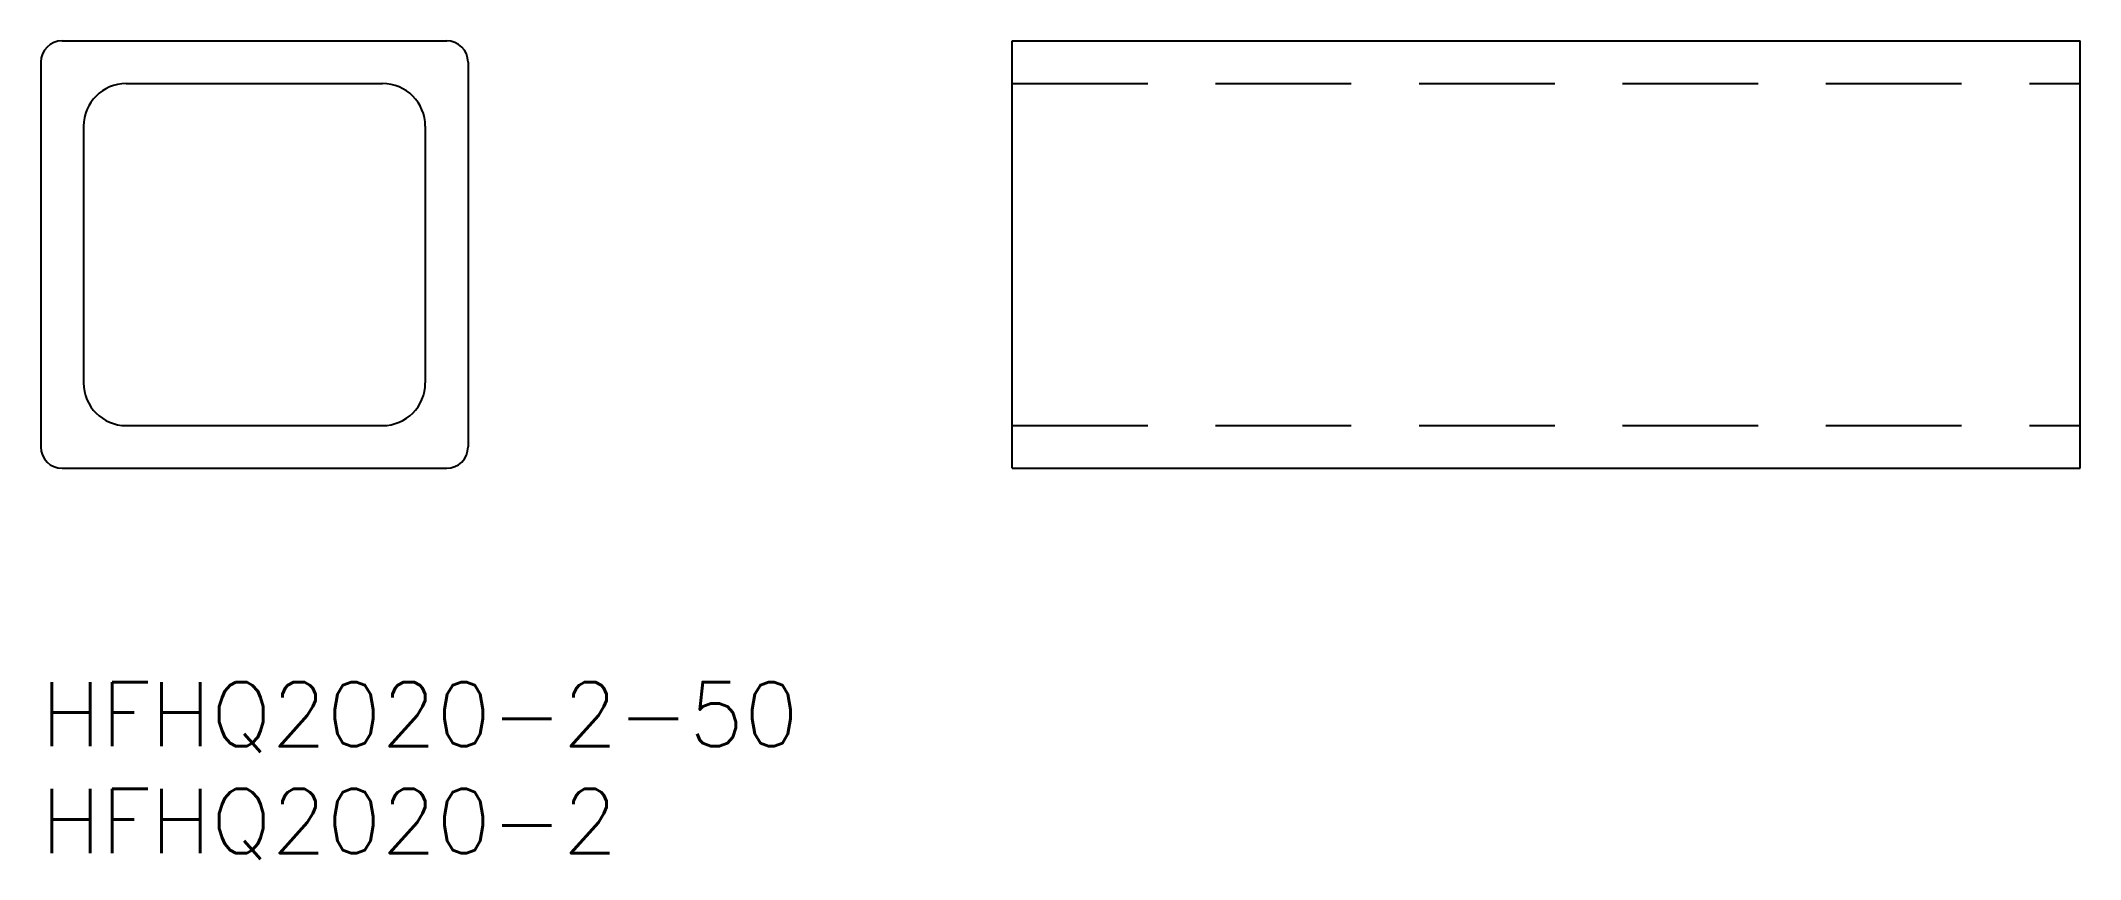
# Model space of a CAD drawing. Extents: x 0 to 95.5, y -8.3 to 30.
import ezdxf

# ---------------------------------------------------------------- set-up
doc = ezdxf.new("R2010")
doc.units = 0
doc.header["$LTSCALE"] = 0.5
doc.linetypes.add('DASHED', pattern=[19.05, 12.7, -6.35])
for name, color, linetype in [('MSM_CONTINUOUS', 7, 'CONTINUOUS'), ('MSM_DASHED', 4, 'DASHED'), ('MSM_PART_NUMBER', 7, 'CONTINUOUS')]:
    doc.layers.add(name, color=color, linetype=linetype)
doc.styles.get("Standard").update_dxf_attribs({"font": 'txt.shx', "height": 3, "bigfont": 'bigfont.shx'})

# ---------------------------------------------------------------- blocks, each defined once
blk = doc.blocks.new('*U2')
at = {"layer": 'MSM_PART_NUMBER'}
blk.add_text('HFHQ2020-2-50', height=3, dxfattribs=at).set_placement((0, -3))
blk = doc.blocks.new('*U3')
at = {"layer": 'MSM_PART_NUMBER'}
blk.add_text('HFHQ2020-2', height=3, dxfattribs=at).set_placement((0, -8))

msp = doc.modelspace()

# ---------------------------------------------------------------- linework, layer by layer
at = {"layer": 'MSM_CONTINUOUS'}
for p, q in [((1, 30), (19, 30)), ((45.467, 30), (95.467, 30)), ((45.467, 10), (45.467, 30)), ((95.467, 10), (95.467, 30)), ((0, 29), (0, 11)), ((20, 29), (20, 11)), ((4, 28), (16, 28)), ((2, 26), (2, 14)), ((18, 26), (18, 14)), ((4, 12), (16, 12)), ((1, 10), (19, 10)), ((45.467, 10), (95.467, 10))]:
    msp.add_line(p, q, dxfattribs=at)
for centre, radius, start, end in [((1, 29), 1, 90, 180), ((19, 29), 1, 360, 90), ((4, 26), 2, 90, 180), ((16, 26), 2, 0, 90), ((4, 14), 2, 180, 270), ((16, 14), 2, 270, 0), ((1, 11), 1, 180, 270), ((19, 11), 1, 270, 0)]:
    msp.add_arc(centre, radius, start, end, dxfattribs=at)
at = {"layer": 'MSM_DASHED'}
for p, q in [((45.467, 28), (95.467, 28)), ((45.467, 12), (95.467, 12))]:
    msp.add_line(p, q, dxfattribs=at)

# ---------------------------------------------------------------- block references
at = {"layer": 'MSM_CONTINUOUS'}
for name in ['*U2', '*U3']:
    msp.add_blockref(name, (0, 0), dxfattribs=at)

doc.saveas('drawing.dxf')
